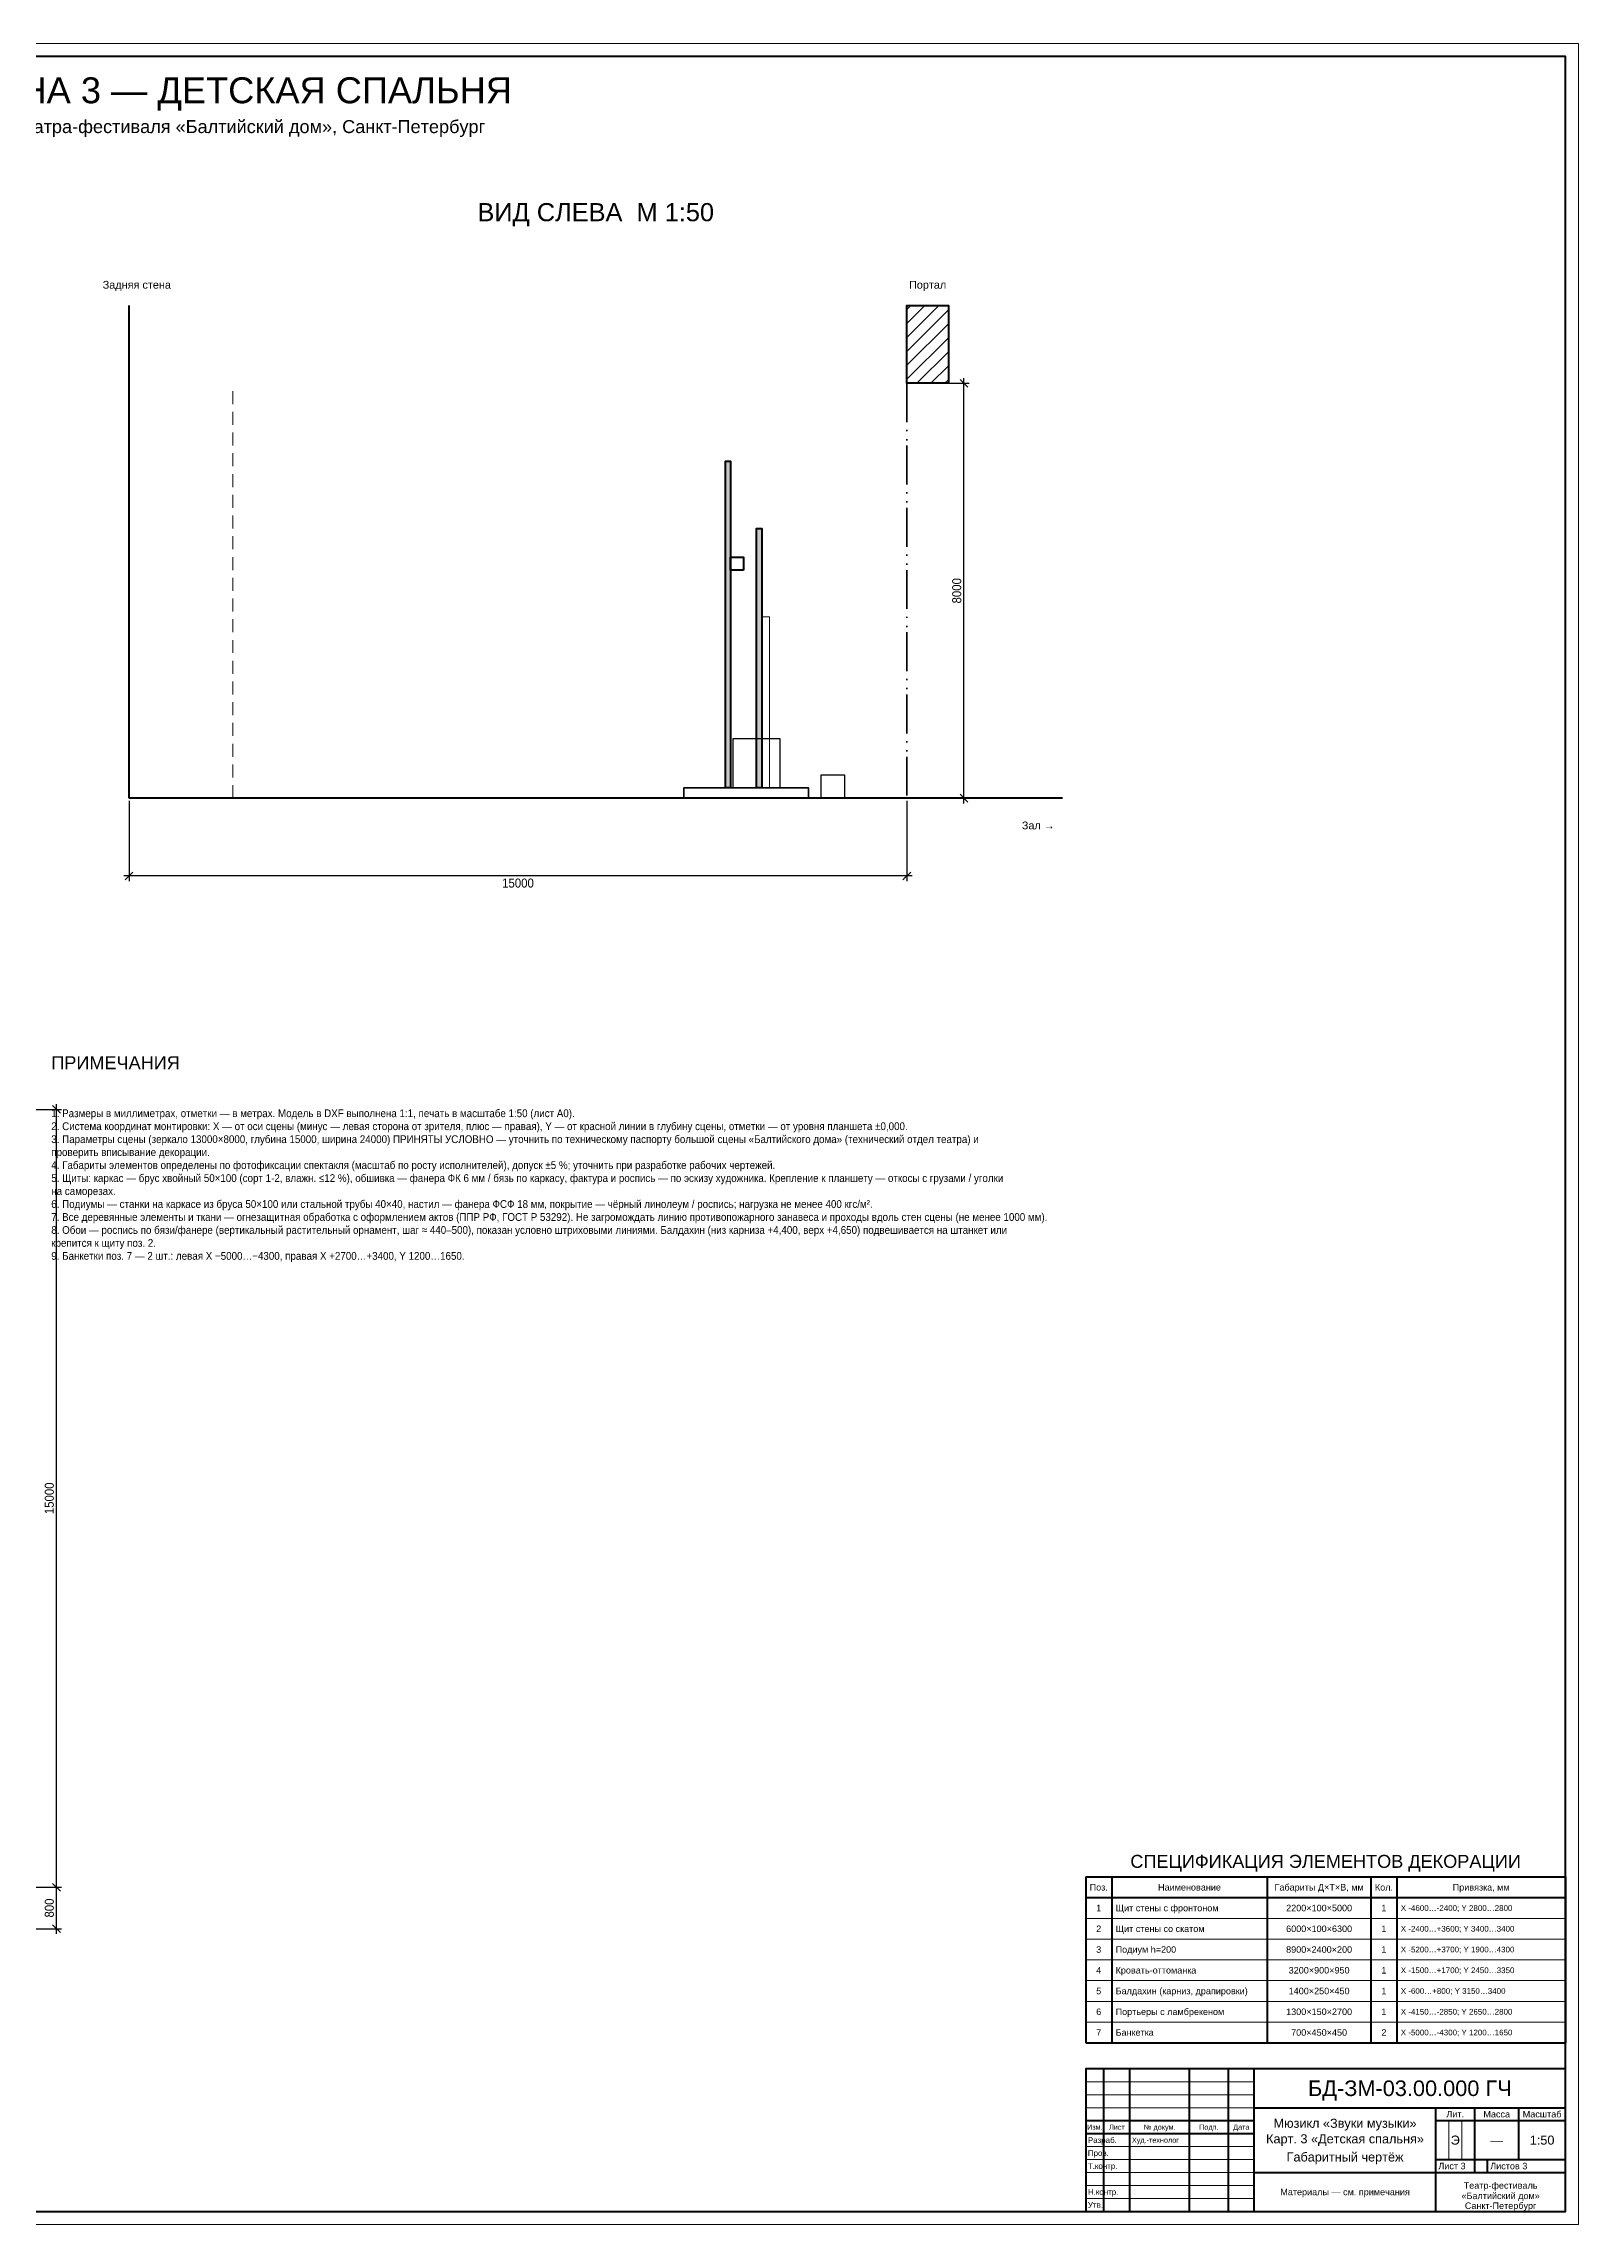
# Model space of a CAD drawing. Header units: millimetres. Extents: x 0 to 188350, y 0 to 42050.
# Drawn here: x 158752 to 188350, y 0 to 42050 of the extents above; entities that cross this region are included whole.
import ezdxf
from ezdxf.enums import TextEntityAlignment as Align

# ---------------------------------------------------------------- set-up
doc = ezdxf.new("R2010")
doc.units = ezdxf.units.MM
doc.header["$LTSCALE"] = 50
doc.linetypes.add('GOST_HIDDEN', pattern=[8, 5, -3])
doc.linetypes.add('GOST_PHANTOM', pattern=[24, 15, -3, 0.5, -3, 0.5, -2])
for name, color, linetype, lineweight in [('ДЕКОР_ДЕТАЛИ', 4, 'Continuous', 18), ('ДЕКОРАЦИЯ', 7, 'Continuous', 50), ('МЕБЕЛЬ', 6, 'Continuous', 25), ('НЕВИДИМЫЕ', 8, 'GOST_HIDDEN', 18), ('ПОДИУМЫ', 3, 'Continuous', 35), ('ПОРТАЛ', 1, 'GOST_PHANTOM', 35), ('РАЗМЕРЫ', 2, 'Continuous', 18), ('РАМКА', 7, 'Continuous', 50), ('СЦЕНА', 8, 'Continuous', 50), ('ТЕКСТ', 7, 'Continuous', 25), ('ШТРИХОВКА', 8, 'Continuous', 13)]:
    doc.layers.add(name, color=color, linetype=linetype, lineweight=lineweight)
doc.styles.add('RU', font='arial.ttf', dxfattribs={"width": 0.9})
doc.dimstyles.new('GOST_1-50', dxfattribs={"dimscale": 50, "dimtxt": 3.5, "dimasz": 2.5, "dimexe": 2, "dimexo": 1, "dimgap": 1, "dimtad": 1, "dimdec": 0, "dimtxsty": 'RU', "dimtsz": 1.5, "dimcen": 2.5, "dimdle": 2, "dimclrd": 2, "dimclre": 2, "dimazin": 3, "dimtfac": 1, "dimtmove": 0, "dimatfit": 3})

msp = doc.modelspace()

# ---------------------------------------------------------------- hatches: boundary and pattern name
at = {"layer": 'ШТРИХОВКА'}
h = msp.add_hatch(dxfattribs=at)
h.set_pattern_fill('ANSI31', scale=60)
h.paths.add_polyline_path([(176200, 35500), (175400, 35500), (175400, 37000), (176200, 37000)])
for points in [[(172000, 27700), (171900, 27700), (171900, 34000), (172000, 34000)], [(172600, 27700), (172500, 27700), (172500, 32700), (172600, 32700)]]:
    msp.add_hatch(color=8, dxfattribs=at).paths.add_polyline_path(points)

# ---------------------------------------------------------------- linework, layer by layer
at = {"layer": 'ДЕКОР_ДЕТАЛИ'}
msp.add_lwpolyline([(172750, 27700), (172600, 27700), (172600, 31000), (172750, 31000)], close=True, dxfattribs=at)
at = {"layer": 'ДЕКОРАЦИЯ'}
for points in [[(172000, 27700), (171900, 27700), (171900, 34000), (172000, 34000)], [(172600, 27700), (172500, 27700), (172500, 32700), (172600, 32700)], [(172250, 31900), (172000, 31900), (172000, 32150), (172250, 32150)]]:
    msp.add_lwpolyline(points, close=True, dxfattribs=at)
at = {"layer": 'МЕБЕЛЬ'}
for points in [[(172950, 27700), (172050, 27700), (172050, 28650), (172950, 28650)], [(174200, 27500), (173750, 27500), (173750, 27950), (174200, 27950)]]:
    msp.add_lwpolyline(points, close=True, dxfattribs=at)
at = {"layer": 'НЕВИДИМЫЕ'}
msp.add_line((162400, 27500), (162400, 35500), dxfattribs=at)
at = {"layer": 'ПОДИУМЫ'}
msp.add_lwpolyline([(173500, 27500), (171100, 27500), (171100, 27700), (173500, 27700)], close=True, dxfattribs=at)
at = {"layer": 'ПОРТАЛ', "color": 1}
msp.add_line((175400, 35500), (175400, 27500), dxfattribs=at)
at = {"layer": 'РАМКА', "lineweight": 50}
for p, q in [((178850, 6700), (188100, 6700)), ((178850, 6300), (188100, 6300)), ((178850, 3500), (188100, 3500)), ((179200, 250), (179200, 3000)), ((179700, 250), (179700, 3000)), ((180850, 250), (180850, 3000)), ((181600, 250), (181600, 3000)), ((182100, 250), (182100, 3000)), ((182100, 2250), (188100, 2250)), ((185600, 250), (185600, 2250)), ((186350, 1000), (186350, 2250)), ((187200, 1250), (187200, 2250)), ((178850, 2000), (182100, 2000)), ((178850, 1750), (182100, 1750)), ((185600, 2000), (188100, 2000)), ((182100, 1000), (188100, 1000)), ((185600, 1250), (188100, 1250)), ((186600, 1000), (186600, 1250))]:
    msp.add_line(p, q, dxfattribs=at)
at = {"layer": 'РАМКА'}
for p, q in [((178850, 6700), (178850, 3500)), ((179350, 6700), (179350, 3500)), ((182350, 6700), (182350, 3500)), ((184350, 6700), (184350, 3500)), ((184850, 6700), (184850, 3500)), ((188100, 6700), (188100, 3500))]:
    msp.add_line(p, q, dxfattribs=at)
at = {"layer": 'РАМКА', "lineweight": 18}
for p, q in [((178850, 5900), (188100, 5900)), ((178850, 5500), (188100, 5500)), ((178850, 5100), (188100, 5100)), ((178850, 4700), (188100, 4700)), ((178850, 4300), (188100, 4300)), ((178850, 3900), (188100, 3900)), ((178850, 2750), (182100, 2750)), ((178850, 2500), (182100, 2500)), ((178850, 2250), (182100, 2250)), ((185850, 1250), (185850, 2000)), ((186100, 1250), (186100, 2000)), ((178850, 1500), (182100, 1500)), ((178850, 1250), (182100, 1250)), ((178850, 1000), (182100, 1000)), ((178850, 750), (182100, 750)), ((178850, 500), (182100, 500))]:
    msp.add_line(p, q, dxfattribs=at)
msp.add_lwpolyline([(128900, 0), (188350, 0), (188350, 42050), (128900, 42050)], close=True, dxfattribs=at)
at = {"layer": 'РАМКА'}
for points in [[(129900, 250), (188100, 250), (188100, 41800), (129900, 41800)], [(178850, 250), (188100, 250), (188100, 3000), (178850, 3000)]]:
    msp.add_lwpolyline(points, close=True, dxfattribs=at)
at = {"layer": 'СЦЕНА'}
msp.add_line((160400, 27500), (160400, 37000), dxfattribs=at)
at = {"layer": 'СЦЕНА', "lineweight": 70}
msp.add_line((178400, 27500), (160400, 27500), dxfattribs=at)
at = {"layer": 'СЦЕНА'}
msp.add_lwpolyline([(176200, 35500), (175400, 35500), (175400, 37000), (176200, 37000)], close=True, dxfattribs=at)

# ---------------------------------------------------------------- texts
at = {"layer": 'ТЕКСТ', "style": 'RU'}
for s, height, p in [('«ЗВУКИ МУЗЫКИ». КАРТИНА 3 — ДЕТСКАЯ СПАЛЬНЯ', 500, (158625, 41150)), ('Габаритный чертёж декорации на большой сцене театра-фестиваля «Балтийский дом», Санкт-Петербург', 250, (158625, 40450)), ('ВИД СЛЕВА  М 1:50', 350, (169400, 38800)), ('Задняя стена', 150, (160550, 37400)), ('Портал', 150, (175800, 37400)), ('СПЕЦИФИКАЦИЯ ЭЛЕМЕНТОВ ДЕКОРАЦИИ', 250, (183475, 7000)), ('Поз.', 125, (179100, 6500)), ('Наименование', 125, (180850, 6500)), ('Габариты Д×Т×В, мм', 125, (183350, 6500)), ('Кол.', 125, (184600, 6500)), ('Привязка, мм', 125, (186475, 6500)), ('1', 125, (179100, 6100)), ('2200×100×5000', 125, (183350, 6100)), ('1', 125, (184600, 6100)), ('2', 125, (179100, 5700)), ('6000×100×6300', 125, (183350, 5700)), ('1', 125, (184600, 5700)), ('3', 125, (179100, 5300)), ('8900×2400×200', 125, (183350, 5300)), ('1', 125, (184600, 5300)), ('4', 125, (179100, 4900)), ('3200×900×950', 125, (183350, 4900)), ('1', 125, (184600, 4900)), ('5', 125, (179100, 4500)), ('1400×250×450', 125, (183350, 4500)), ('1', 125, (184600, 4500)), ('6', 125, (179100, 4100)), ('1300×150×2700', 125, (183350, 4100)), ('1', 125, (184600, 4100)), ('7', 125, (179100, 3700)), ('700×450×450', 125, (183350, 3700)), ('2', 125, (184600, 3700)), ('БД-ЗМ-03.00.000 ГЧ', 300, (185100, 2625)), ('Лит.', 125, (185975, 2125)), ('Масса', 125, (186775, 2125)), ('Масштаб', 125, (187650, 2125)), ('Изм.', 100, (179025, 1875)), ('Лист', 100, (179450, 1875)), ('№ докум.', 100, (180275, 1875)), ('Подп.', 100, (181225, 1875)), ('Дата', 100, (181850, 1875)), ('Карт. 3 «Детская спальня»', 175, (183850, 1650)), ('Мюзикл «Звуки музыки»', 175, (183850, 1950)), ('Э', 175, (185975, 1625)), ('1:50', 175, (187650, 1625)), ('Габаритный чертёж', 175, (183850, 1300)), ('—', 175, (186775, 1625)), ('Материалы — см. примечания', 125, (183850, 625)), ('«Балтийский дом»', 125, (186850, 550)), ('Театр-фестиваль', 125, (186850, 750)), ('Санкт-Петербург', 125, (186850, 360))]:
    msp.add_text(s, height=height, dxfattribs=at).set_placement(p, align=Align.MIDDLE_CENTER)
msp.add_text('Зал →', height=150, dxfattribs=at).set_placement((178250, 27050), align=Align.TOP_RIGHT)
msp.add_text('ПРИМЕЧАНИЯ', height=250, dxfattribs=at).set_placement((158900, 22200), align=Align.BOTTOM_LEFT)
for s, height, p in [('Щит стены с фронтоном', 125, (179425, 6100)), ('X -4600…-2400; Y 2800…2800', 110, (184925, 6100)), ('Щит стены со скатом', 125, (179425, 5700)), ('X -2400…+3600; Y 3400…3400', 110, (184925, 5700)), ('Подиум h=200', 125, (179425, 5300)), ('X -5200…+3700; Y 1900…4300', 110, (184925, 5300)), ('Кровать-оттоманка', 125, (179425, 4900)), ('X -1500…+1700; Y 2450…3350', 110, (184925, 4900)), ('Балдахин (карниз, драпировки)', 125, (179425, 4500)), ('X -600…+800; Y 3150…3400', 110, (184925, 4500)), ('Портьеры с ламбрекеном', 125, (179425, 4100)), ('X -4150…-2850; Y 2650…2800', 110, (184925, 4100)), ('Банкетка', 125, (179425, 3700)), ('X -5000…-4300; Y 1200…1650', 110, (184925, 3700)), ('Разраб.', 110, (178890, 1625)), ('Пров.', 110, (178890, 1375)), ('Худ.-технолог', 100, (179740, 1625)), ('Т.контр.', 110, (178890, 1125)), ('Лист 3', 125, (185650, 1125)), ('Листов 3', 125, (186650, 1125)), ('Утв.', 110, (178890, 375)), ('Н.контр.', 110, (178890, 625))]:
    msp.add_text(s, height=height, dxfattribs=at).set_placement(p, align=Align.MIDDLE_LEFT)
at = {"layer": 'ТЕКСТ', "insert": (158900, 21500), "char_height": 150, "width": 18500, "attachment_point": 1, "style": 'RU'}
msp.add_mtext('1. Размеры в миллиметрах, отметки — в метрах. Модель в DXF выполнена 1:1, печать в масштабе 1:50 (лист А0).\\P2. Система координат монтировки: X — от оси сцены (минус — левая сторона от зрителя, плюс — правая), Y — от красной линии в глубину сцены, отметки — от уровня планшета ±0,000.\\P3. Параметры сцены (зеркало 13000×8000, глубина 15000, ширина 24000) ПРИНЯТЫ УСЛОВНО — уточнить по техническому паспорту большой сцены «Балтийского дома» (технический отдел театра) и проверить вписывание декорации.\\P4. Габариты элементов определены по фотофиксации спектакля (масштаб по росту исполнителей), допуск ±5 %; уточнить при разработке рабочих чертежей.\\P5. Щиты: каркас — брус хвойный 50×100 (сорт 1-2, влажн. ≤12 %), обшивка — фанера ФК 6 мм / бязь по каркасу, фактура и роспись — по эскизу художника. Крепление к планшету — откосы с грузами / уголки на саморезах.\\P6. Подиумы — станки на каркасе из бруса 50×100 или стальной трубы 40×40, настил — фанера ФСФ 18 мм, покрытие — чёрный линолеум / роспись; нагрузка не менее 400 кгс/м².\\P7. Все деревянные элементы и ткани — огнезащитная обработка с оформлением актов (ППР РФ, ГОСТ Р 53292). Не загромождать линию противопожарного занавеса и проходы вдоль стен сцены (не менее 1000 мм).\\P8. Обои — роспись по бязи/фанере (вертикальный растительный орнамент, шаг ≈ 440–500), показан условно штриховыми линиями. Балдахин (низ карниза +4,400, верх +4,650) подвешивается на штанкет или крепится к щиту поз. 2.\\P9. Банкетки поз. 7 — 2 шт.: левая X −5000…−4300, правая X +2700…+3400, Y 1200…1650.', dxfattribs=at)

# ---------------------------------------------------------------- dimensions: what is measured, and where the dimension line sits
at = {"layer": 'РАЗМЕРЫ'}
for base, p1, p2 in [((176500, 27500), (175400, 27500), (175400, 35500)), ((159000, 6500), (155900, 6500), (155900, 21500)), ((159000, 5700), (155900, 5700), (155900, 6500))]:
    msp.add_linear_dim(base=base, p1=p1, p2=p2, angle=90, dimstyle='GOST_1-50', dxfattribs=at).render()
msp.add_linear_dim(base=(175400, 26000), p1=(175400, 27500), p2=(160400, 27500), dimstyle='GOST_1-50', dxfattribs=at).render()

doc.saveas('drawing.dxf')
